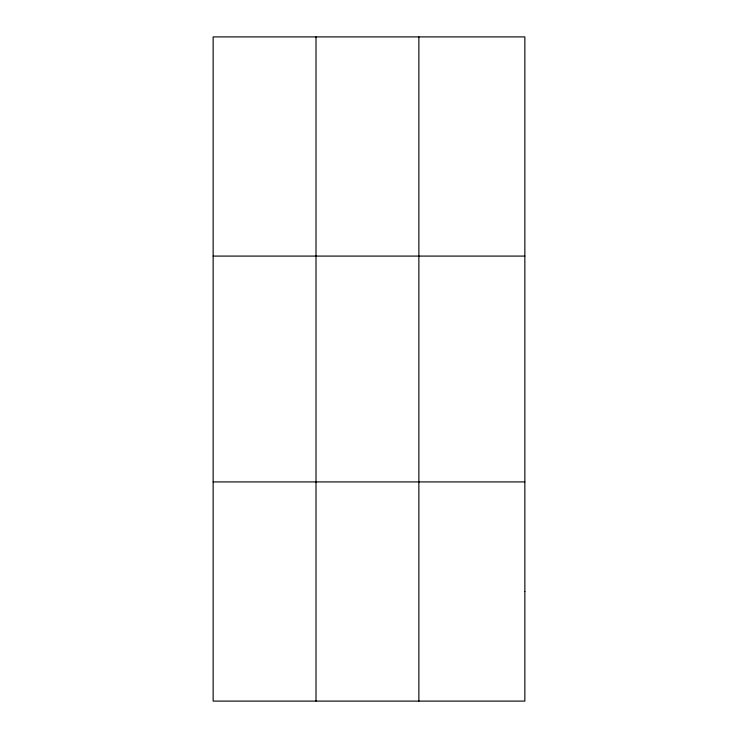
<?xml version="1.0" encoding="UTF-8"?>
<svg xmlns="http://www.w3.org/2000/svg" width="738" height="738" viewBox="0 0 738 738"><rect width="100%" height="100%" fill="white"/><g stroke="black" fill="none" stroke-linecap="round" stroke-linejoin="round"><path stroke-width="1.11" d="M316.012 36.9L316.012 701.1M418.87 36.9L418.87 701.1M213.144 256.086L524.856 256.086M213.144 481.914L524.856 481.914M524.856 591.507L524.856 701.1L213.144 701.1L213.144 36.9L524.856 36.9L524.856 591.507"/></g></svg>
